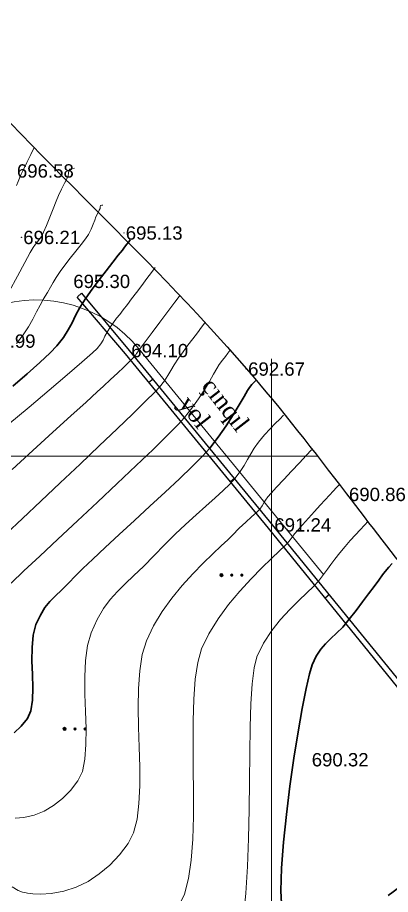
# Model space of a CAD drawing. Header units: feet. Extents: x 3381 to 683784, y 675186 to 4376258.
# Drawn here: x 682693.1 to 682721.1, y 4375720.8 to 4375786.6 of the extents above; entities that cross this region are included whole.
import ezdxf

# ---------------------------------------------------------------- set-up
doc = ezdxf.new("R2010")
doc.units = ezdxf.units.FT
doc.header["$MEASUREMENT"] = 0
doc.header["$PDMODE"] = 34
doc.header["$PDSIZE"] = 0.01
doc.layers.get('0').update_dxf_attribs({"linetype": 'CONTINUOUS'})
for name, color, linetype in [('0_Point_Height', 2, 'CONTINUOUS'), ('0_Point_Point', 7, 'CONTINUOUS'), ('col bitkisi', 7, 'CONTINUOUS'), ('Yazilar', 7, 'CONTINUOUS')]:
    doc.layers.add(name, color=color, linetype=linetype)
for name, color, linetype, lineweight in [('ANA HORIZONTAL', 24, 'CONTINUOUS', 30), ('HORIZANTAL', 24, 'CONTINUOUS', 13), ('km setka', 170, 'CONTINUOUS', 15)]:
    doc.layers.add(name, color=color, linetype=linetype, lineweight=lineweight)
doc.styles.get("Standard").update_dxf_attribs({"font": 'arial.ttf', "height": 2})

msp = doc.modelspace()

# ---------------------------------------------------------------- hatches: boundary and pattern name
at = {"layer": 'col bitkisi', "ltscale": 1.5}
h = msp.add_hatch(color=256, dxfattribs=at)
edge = h.paths.add_edge_path()
edge.add_arc((682708.423, 4375744.757), 0.125, 0, 360)
h = msp.add_hatch(color=256, dxfattribs=at)
edge = h.paths.add_edge_path()
edge.add_arc((682709.206, 4375744.757), 0.125, 0, 360)
h = msp.add_hatch(color=256, dxfattribs=at)
edge = h.paths.add_edge_path()
edge.add_arc((682709.964, 4375744.757), 0.125, 0, 360)
h = msp.add_hatch(color=256, dxfattribs=at)
edge = h.paths.add_edge_path()
edge.add_arc((682696.641, 4375733.2), 0.125, 0, 360)
h = msp.add_hatch(color=256, dxfattribs=at)
edge = h.paths.add_edge_path()
edge.add_arc((682697.424, 4375733.2), 0.125, 0, 360)
h = msp.add_hatch(color=256, dxfattribs=at)
edge = h.paths.add_edge_path()
edge.add_arc((682698.182, 4375733.2), 0.125, 0, 360)

# ---------------------------------------------------------------- linework, layer by layer
at = {"linetype": 'Continuous'}
for p, q in [((682697.923, 4375765.928, -686.994), (682697.618, 4375765.668, -686.994)), ((682703.289, 4375759.485, -686.994), (682702.984, 4375759.226, -686.994)), ((682709.415, 4375752.025, -686.994), (682709.11, 4375751.766, -686.994)), ((682716.542, 4375743.291, -686.994), (682716.238, 4375743.032, -686.994))]:
    msp.add_line(p, q, dxfattribs=at)
at = {"linetype": 'Continuous', "elevation": 0.202}
for points in [[(682744.976, 4375707.485), (682721.274, 4375736.834), (682711.964, 4375748.29), (682701.212, 4375761.384), (682697.587, 4375765.642)], [(682745.298, 4375707.724), (682721.585, 4375737.085), (682712.274, 4375748.543), (682701.52, 4375761.639), (682697.929, 4375765.933)]]:
    msp.add_lwpolyline(points, dxfattribs=at)
at = {"color": 7, "lineweight": 18, "elevation": 3.506}
msp.add_lwpolyline([(682716.101, 4375744.793), (682702.222, 4375761.76, 0.310246), (682691.354, 4375764.927), (682671.08, 4375758.251, 0.287294), (682665.654, 4375751.718), (682665.626, 4375751.516)], format="xyb", dxfattribs=at)
at = {"linetype": 'Continuous'}
msp.add_open_spline([(682648.382, 4375847.878, -686.994), (682650.614, 4375843.989, -686.994), (682656.965, 4375832.368, -686.994), (682666.51, 4375816.796, -686.994), (682675.638, 4375799.393, -686.994), (682689.053, 4375780.871, -686.994), (682705.652, 4375766.582, -686.994), (682717.187, 4375751.746, -686.994), (682725.117, 4375741.263, -686.994), (682735.087, 4375730.764, -686.994), (682742.274, 4375721.73, -686.994), (682745.539, 4375717.532, -686.994)], degree=3, knots=[69.601534, 69.601534, 69.601534, 69.601534, 83.054979, 109.290717, 124.392744, 141.962718, 177.533008, 189.558821, 198.276488, 216.955448, 232.906343, 232.906343, 232.906343, 232.906343], dxfattribs=at)
at = {"layer": '0_Point_Point'}
for p in [(682701.103, 4375770.473, 8.132), (682693.399, 4375770.138, 9.218), (682701.52, 4375761.639, 7.107), (682710.299, 4375760.252, 5.675), (682717.881, 4375750.835, 3.868), (682712.274, 4375748.543, 4.25)]:
    msp.add_point(p, dxfattribs=at)
at = {"layer": 'ANA HORIZONTAL', "color": 16, "lineweight": 30}
for points, elevation in [([(682692.744, 4375758.956), (682693.826, 4375759.887), (682694.782, 4375760.736), (682695.547, 4375761.451), (682696.056, 4375761.979), (682696.56, 4375762.62), (682696.92, 4375763.183), (682697.203, 4375763.712), (682697.473, 4375764.253), (682697.797, 4375764.85), (682698.239, 4375765.551), (682698.72, 4375766.233), (682699.242, 4375766.938), (682699.767, 4375767.626), (682700.258, 4375768.256), (682700.677, 4375768.786), (682700.989, 4375769.177), (682701.154, 4375769.388), (682701.326, 4375769.616), (682701.466, 4375769.804), (682701.574, 4375769.949)], 8.006), ([(682712.958, 4375719.611), (682712.904, 4375721.03), (682712.957, 4375722.752), (682713.098, 4375724.695), (682713.31, 4375726.774), (682713.574, 4375728.903), (682713.872, 4375730.998), (682714.187, 4375732.976), (682714.499, 4375734.75), (682714.791, 4375736.237), (682715.045, 4375737.352), (682715.243, 4375738.011), (682715.558, 4375738.668), (682715.896, 4375739.183), (682716.261, 4375739.606), (682716.655, 4375739.992), (682717.081, 4375740.392), (682717.542, 4375740.859), (682718.042, 4375741.445), (682718.554, 4375742.107), (682719.041, 4375742.752), (682719.494, 4375743.361), (682719.902, 4375743.913), (682720.252, 4375744.388), (682720.535, 4375744.767), (682720.74, 4375745.029), (682721.011, 4375745.348), (682721.253, 4375745.619)], 3.006), ([(682721.805, 4375721.316), (682720.951, 4375720.693)], 3.006)]:
    msp.add_lwpolyline(points, dxfattribs=dict(at, elevation=elevation))
at = {"layer": 'ANA HORIZONTAL', "color": 32, "lineweight": 30, "elevation": 5.506}
msp.add_lwpolyline([(682692.846, 4375732.918), (682693.386, 4375733.399), (682693.861, 4375733.984), (682694.11, 4375734.573), (682694.224, 4375735.357), (682694.247, 4375736.28), (682694.222, 4375737.285), (682694.191, 4375738.32), (682694.197, 4375739.327), (682694.283, 4375740.251), (682694.492, 4375741.038), (682694.822, 4375741.749), (682695.168, 4375742.314), (682695.541, 4375742.783), (682695.949, 4375743.209), (682696.404, 4375743.639), (682696.914, 4375744.125), (682697.49, 4375744.717), (682698.011, 4375745.246), (682698.763, 4375745.966), (682699.694, 4375746.835), (682700.754, 4375747.812), (682701.893, 4375748.858), (682703.06, 4375749.932), (682704.204, 4375750.994), (682705.276, 4375752.002), (682706.223, 4375752.916), (682706.997, 4375753.696), (682707.546, 4375754.301), (682708.186, 4375755.123), (682708.778, 4375755.971), (682709.308, 4375756.797), (682709.762, 4375757.548), (682710.127, 4375758.177), (682710.389, 4375758.632), (682710.533, 4375758.864), (682710.717, 4375759.078), (682710.88, 4375759.244), (682711.008, 4375759.372)], dxfattribs=at)
at = {"layer": 'col bitkisi', "lineweight": 13, "ltscale": 1.5}
for centre in [(682708.423, 4375744.757, -686.994), (682696.641, 4375733.2, -686.994)]:
    msp.add_circle(centre, 0.125, dxfattribs=at)
at = {"layer": 'HORIZANTAL', "color": 32, "linetype": 'Continuous', "lineweight": 13}
for points, elevation in [([(682693.027, 4375774.039), (682693.152, 4375774.339), (682693.249, 4375774.578), (682693.378, 4375774.876), (682693.547, 4375775.23), (682693.81, 4375775.766), (682694.101, 4375776.359), (682694.347, 4375776.876)], 9.506), ([(682692.486, 4375766.072), (682693.111, 4375767.218), (682693.653, 4375768.235), (682694.057, 4375768.997), (682694.269, 4375769.375), (682694.446, 4375769.609), (682694.598, 4375769.783), (682694.743, 4375769.96), (682694.903, 4375770.204), (682695.057, 4375770.523), (682695.272, 4375771.028), (682695.52, 4375771.637), (682695.774, 4375772.269), (682696.006, 4375772.842), (682696.189, 4375773.274), (682696.417, 4375773.76), (682696.63, 4375774.192), (682696.801, 4375774.538), (682696.9, 4375774.764), (682696.935, 4375774.961), (682696.948, 4375775.127), (682697.005, 4375775.251), (682697.202, 4375775.316), (682697.385, 4375775.319)], 9.006), ([(682693.017, 4375762.167), (682693.519, 4375762.805), (682693.921, 4375763.412), (682694.251, 4375763.988), (682694.534, 4375764.532), (682694.796, 4375765.041), (682695.063, 4375765.516), (682695.351, 4375765.996), (682695.573, 4375766.381), (682695.778, 4375766.731), (682696.012, 4375767.108), (682696.321, 4375767.573), (682696.667, 4375768.048), (682697.072, 4375768.567), (682697.494, 4375769.093), (682697.893, 4375769.591), (682698.225, 4375770.025), (682698.45, 4375770.358), (682698.65, 4375770.752), (682698.795, 4375771.111), (682698.904, 4375771.422), (682699, 4375771.672), (682699.132, 4375771.952), (682699.245, 4375772.183), (682699.304, 4375772.31), (682699.326, 4375772.427), (682699.349, 4375772.518), (682699.432, 4375772.539), (682699.512, 4375772.547)], 8.506), ([(682692.372, 4375756.038), (682693.967, 4375757.378), (682695.483, 4375758.658), (682696.838, 4375759.808), (682697.948, 4375760.76), (682698.728, 4375761.444), (682699.095, 4375761.79), (682699.355, 4375762.127), (682699.531, 4375762.419), (682699.675, 4375762.701), (682699.835, 4375763.009), (682700.064, 4375763.375), (682700.322, 4375763.741), (682700.555, 4375764.05), (682700.789, 4375764.347), (682701.048, 4375764.675), (682701.358, 4375765.078), (682701.679, 4375765.505), (682702.05, 4375766.001), (682702.442, 4375766.526), (682702.825, 4375767.039), (682703.17, 4375767.5), (682703.446, 4375767.869)], 7.506), ([(682692.695, 4375752.701), (682694.265, 4375754.122), (682695.766, 4375755.485), (682697.122, 4375756.719), (682698.26, 4375757.756), (682699.102, 4375758.526), (682699.574, 4375758.96), (682700.101, 4375759.45), (682700.615, 4375759.932), (682701.084, 4375760.376), (682701.475, 4375760.751), (682701.758, 4375761.028), (682701.9, 4375761.177), (682701.992, 4375761.302), (682702.055, 4375761.409), (682702.139, 4375761.542), (682702.313, 4375761.777), (682702.694, 4375762.288), (682703.214, 4375762.983), (682703.805, 4375763.772), (682704.398, 4375764.563), (682704.925, 4375765.265), (682705.317, 4375765.789)], 7.006), ([(682692.24, 4375747.848), (682693.481, 4375749.016), (682694.861, 4375750.317), (682696.32, 4375751.696), (682697.8, 4375753.098), (682699.24, 4375754.467), (682700.582, 4375755.747), (682701.766, 4375756.885), (682702.734, 4375757.824), (682703.426, 4375758.509), (682703.782, 4375758.885), (682704.148, 4375759.358), (682704.409, 4375759.758), (682704.629, 4375760.138), (682704.873, 4375760.553), (682705.204, 4375761.057), (682705.55, 4375761.541), (682705.915, 4375762.034), (682706.279, 4375762.517), (682706.625, 4375762.97), (682706.935, 4375763.374), (682707.189, 4375763.709)], 6.506), ([(682692.618, 4375744.165), (682693.587, 4375745.073), (682694.781, 4375746.189), (682696.14, 4375747.459), (682697.604, 4375748.828), (682699.112, 4375750.241), (682700.602, 4375751.644), (682702.014, 4375752.982), (682703.287, 4375754.201), (682704.361, 4375755.245), (682705.173, 4375756.061), (682705.664, 4375756.593), (682706.214, 4375757.296), (682706.709, 4375758.003), (682707.148, 4375758.685), (682707.526, 4375759.313), (682707.841, 4375759.856), (682708.09, 4375760.286), (682708.27, 4375760.573), (682708.51, 4375760.907), (682708.725, 4375761.193), (682708.91, 4375761.433), (682709.06, 4375761.629)], 6.006), ([(682692.935, 4375726.502), (682693.578, 4375726.553), (682694.359, 4375726.734), (682695.108, 4375727.036), (682695.818, 4375727.451), (682696.482, 4375727.972), (682697.094, 4375728.589), (682697.647, 4375729.296), (682697.98, 4375730.013), (682698.169, 4375730.938), (682698.248, 4375732.025), (682698.252, 4375733.23), (682698.216, 4375734.508), (682698.174, 4375735.815), (682698.161, 4375737.105), (682698.211, 4375738.335), (682698.36, 4375739.459), (682698.642, 4375740.433), (682699.097, 4375741.428), (682699.57, 4375742.24), (682700.072, 4375742.922), (682700.613, 4375743.527), (682701.203, 4375744.109), (682701.853, 4375744.719), (682702.574, 4375745.412), (682703.375, 4375746.24), (682704.146, 4375747.043), (682704.942, 4375747.823), (682705.741, 4375748.572), (682706.522, 4375749.282), (682707.265, 4375749.948), (682707.948, 4375750.56), (682708.55, 4375751.113), (682709.051, 4375751.598), (682709.428, 4375752.009), (682709.831, 4375752.532), (682710.139, 4375753.003), (682710.393, 4375753.44), (682710.632, 4375753.865), (682710.896, 4375754.297), (682711.226, 4375754.755), (682711.67, 4375755.289), (682712.092, 4375755.748), (682712.48, 4375756.141), (682712.822, 4375756.477), (682713.106, 4375756.766)], 5.006), ([(682692.692, 4375721.337), (682693.156, 4375721.066), (682693.478, 4375720.949), (682693.642, 4375720.91), (682693.844, 4375720.875), (682694.246, 4375720.822), (682694.844, 4375720.79), (682695.63, 4375720.829), (682696.588, 4375721.005), (682697.514, 4375721.316), (682698.401, 4375721.753), (682699.242, 4375722.308), (682700.032, 4375722.975), (682700.764, 4375723.744), (682701.432, 4375724.608), (682701.828, 4375725.408), (682702.086, 4375726.42), (682702.23, 4375727.606), (682702.287, 4375728.927), (682702.285, 4375730.345), (682702.248, 4375731.824), (682702.204, 4375733.324), (682702.178, 4375734.808), (682702.198, 4375736.239), (682702.29, 4375737.577), (682702.479, 4375738.786), (682702.792, 4375739.827), (682703.324, 4375740.943), (682703.974, 4375742.015), (682704.706, 4375743.034), (682705.488, 4375743.988), (682706.283, 4375744.867), (682707.058, 4375745.66), (682707.778, 4375746.357), (682708.408, 4375746.947), (682708.914, 4375747.42), (682709.261, 4375747.764), (682709.771, 4375748.284), (682710.26, 4375748.74), (682710.699, 4375749.132), (682711.058, 4375749.458), (682711.31, 4375749.717), (682711.495, 4375749.967), (682711.618, 4375750.178), (682711.74, 4375750.392), (682711.919, 4375750.647), (682712.158, 4375750.922), (682712.576, 4375751.376), (682713.11, 4375751.947), (682713.7, 4375752.572), (682714.287, 4375753.19), (682714.808, 4375753.74), (682715.204, 4375754.16)], 4.506), ([(682705.217, 4375719.92), (682705.652, 4375720.801), (682705.958, 4375721.961), (682706.158, 4375723.352), (682706.273, 4375724.925), (682706.323, 4375726.631), (682706.33, 4375728.421), (682706.315, 4375730.247), (682706.299, 4375732.06), (682706.303, 4375733.811), (682706.349, 4375735.451), (682706.456, 4375736.933), (682706.647, 4375738.206), (682706.943, 4375739.222), (682707.49, 4375740.353), (682708.182, 4375741.467), (682708.971, 4375742.542), (682709.812, 4375743.556), (682710.66, 4375744.487), (682711.469, 4375745.315), (682712.194, 4375746.017), (682712.788, 4375746.571), (682713.207, 4375746.956), (682713.405, 4375747.151), (682713.594, 4375747.403), (682713.741, 4375747.606), (682713.934, 4375747.854), (682714.168, 4375748.127), (682714.535, 4375748.543), (682714.976, 4375749.036), (682715.436, 4375749.546), (682715.855, 4375750.007), (682716.218, 4375750.402), (682716.546, 4375750.753), (682716.837, 4375751.062), (682717.089, 4375751.329), (682717.302, 4375751.555)], 4.006), ([(682710.078, 4375719.054), (682710.265, 4375720.876), (682710.39, 4375722.872), (682710.467, 4375724.98), (682710.511, 4375727.14), (682710.536, 4375729.291), (682710.557, 4375731.373), (682710.587, 4375733.325), (682710.641, 4375735.086), (682710.734, 4375736.595), (682710.88, 4375737.792), (682711.093, 4375738.616), (682711.598, 4375739.649), (682712.208, 4375740.588), (682712.88, 4375741.433), (682713.573, 4375742.186), (682714.245, 4375742.848), (682714.855, 4375743.42), (682715.362, 4375743.903), (682715.724, 4375744.298), (682716.101, 4375744.793), (682716.392, 4375745.193), (682716.655, 4375745.559), (682716.95, 4375745.955), (682717.337, 4375746.442), (682717.723, 4375746.9), (682718.117, 4375747.349), (682718.503, 4375747.777), (682718.866, 4375748.171), (682719.188, 4375748.522), (682719.456, 4375748.817)], 3.506)]:
    msp.add_lwpolyline(points, dxfattribs=dict(at, elevation=elevation))
at = {"layer": 'km setka', "elevation": -686.994, "flags": 128}
for points in [[(682712.203, 4375760.998), (682712.203, 4375658.483)], [(682523.433, 4375753.701), (682715.647, 4375753.701)]]:
    msp.add_lwpolyline(points, dxfattribs=at)

# ---------------------------------------------------------------- texts
at = {"layer": '0_Point_Height', "color": 0}
for s, p in [('696.58', (682693.059, 4375774.621, 9.587)), ('695.13', (682701.239, 4375769.959, 8.132)), ('696.21', (682693.535, 4375769.624, 9.218)), ('695.30', (682697.295, 4375766.324, 8.302)), ('695.99', (682690.187, 4375761.837, 8.994)), ('694.10', (682701.656, 4375761.125, 7.107)), ('692.67', (682710.435, 4375759.738, 5.675)), ('690.86', (682718.017, 4375750.321, 3.868)), ('691.24', (682712.41, 4375748.029, 4.25)), ('690.32', (682715.217, 4375730.389, 3.328))]:
    msp.add_text(s, height=1, dxfattribs=at).set_placement(p)
at = {"layer": 'Yazilar', "insert": (682707.889, 4375759.739, -686.994), "char_height": 1.3, "width": 0.10588, "attachment_point": 1, "rotation": 307.83473}
msp.add_mtext('{\\fTimes New Roman|b0|i0|c238|p18;çınqıl yol}', dxfattribs=at)

doc.saveas('drawing.dxf')
